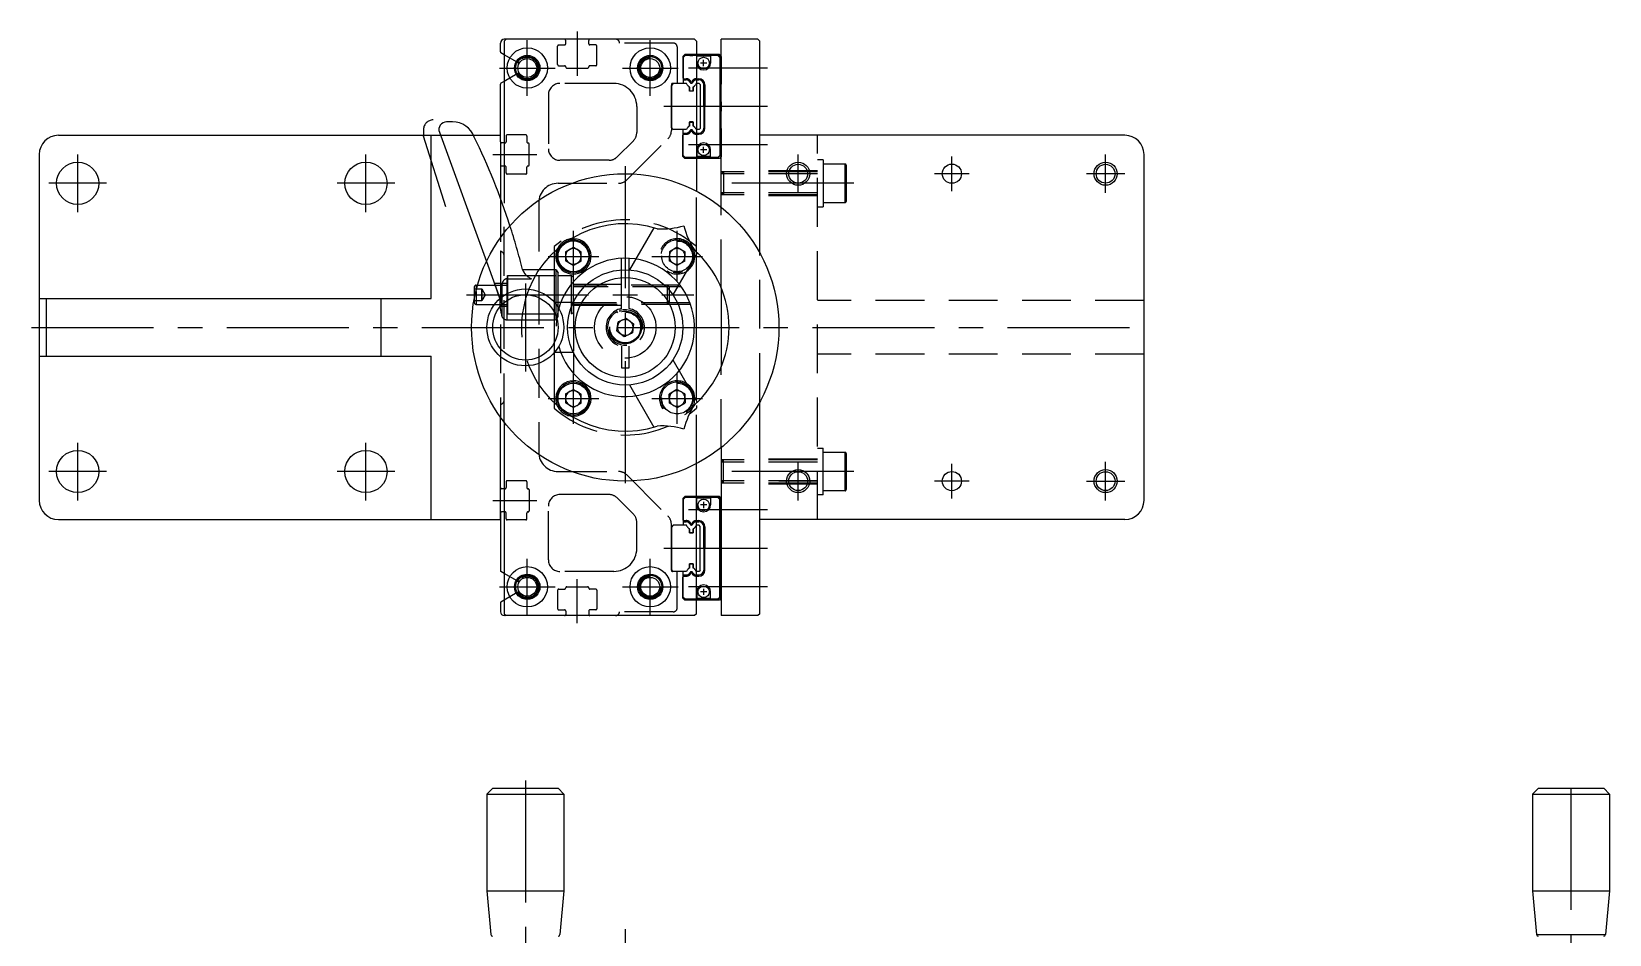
# Model space of a CAD drawing. Extents: x -27 to 476, y -21 to 633.
# Drawn here: x -2 to 408.6, y 398 to 632.9 of the extents above; entities that cross this region are included whole.
import ezdxf

# ---------------------------------------------------------------- set-up
doc = ezdxf.new("R2010")
doc.units = 0
for name, pattern in [('CENTER', [50.8, 31.75, -6.35, 6.35, -6.35]), ('DASHED', [19.05, 12.7, -6.35]), ('PHANTOM', [63.5, 31.75, -6.35, 6.35, -6.35, 6.35, -6.35])]:
    doc.linetypes.add(name, pattern=pattern)
doc.layers.get('0').update_dxf_attribs({"linetype": 'CONTINUOUS'})
doc.layers.add('CENTER', color=1, linetype='CENTER')

msp = doc.modelspace()

# ---------------------------------------------------------------- linework, layer by layer
at = {"color": 7, "linetype": 'CONTINUOUS'}
for p, q in [((120, 627.64), (120, 629.93)), ((121.5, 630.93), (121, 630.93)), ((121.5, 630.93), (121, 630.43)), ((121, 630.43), (121, 588.23)), ((170.5, 630.93), (121.5, 630.93)), ((170.5, 630.93), (171, 630.43)), ((171, 630.43), (171, 591.39)), ((177.5, 587.15), (177.5, 630.93)), ((185.5, 630.93), (177.5, 630.93)), ((187, 630.93), (185.5, 630.93)), ((187.5, 630.43), (187, 630.93)), ((187.5, 575.29), (187.5, 630.43)), ((121, 626.89), (120.15, 627.38)), ((177, 626.93), (171, 626.93)), ((176.7, 626.73), (171, 626.73)), ((171.1, 626.68), (171, 626.68)), ((171.1, 624.73), (171.1, 626.68)), ((174.7, 626.48), (171.1, 626.48)), ((173.7, 624.73), (172.1, 624.73)), ((172.9, 623.93), (172.9, 625.53)), ((174.7, 626.68), (174.7, 624.73)), ((176.6, 626.68), (174.7, 626.68)), ((177.1, 626.18), (176.6, 626.68)), ((177.2, 626.23), (176.7, 626.73)), ((177.5, 626.43), (177, 626.93)), ((177.1, 626.18), (177.1, 600.68)), ((177.2, 626.23), (177.2, 600.63)), ((177.5, 626.43), (177.5, 619.23)), ((171.01, 620.66), (171.01, 620.36)), ((171.01, 620.66), (171.63, 620.66)), ((171.01, 620.36), (171.63, 620.36)), ((171.63, 620.36), (171.63, 620.66)), ((120, 604.23), (120, 619.21)), ((121, 619.96), (120.15, 619.47)), ((171.7, 619.43), (171, 619.43)), ((172, 619.13), (171.7, 619.43)), ((172, 619.13), (172, 607.73)), ((172.93, 613.43), (172.93, 619.06)), ((172.93, 619.06), (173.23, 619.06)), ((173.23, 619.06), (173.23, 613.43)), ((177.25, 618.83), (177.5, 619.23)), ((177.25, 618.83), (177.25, 608.03)), ((173.23, 613.43), (172.93, 613.43)), ((172.93, 613.43), (172.93, 607.8)), ((173.23, 607.8), (173.23, 613.43)), ((177.5, 614.63), (177.25, 615.03)), ((177.5, 612.23), (177.25, 611.83)), ((177.5, 614.63), (177.5, 612.23)), ((107.58, 609.43), (106, 609.43)), ((172, 607.73), (171.7, 607.43)), ((172.93, 607.8), (173.23, 607.8)), ((177.25, 608.03), (177.5, 607.63)), ((5, 605.93), (102, 605.93)), ((102, 563.43), (102, 605.93)), ((102, 605.93), (104.42, 605.93)), ((104.12, 606.74), (116.37, 573.09)), ((113.04, 605.93), (120, 605.93)), ((120, 604.23), (120, 597.63)), ((121, 603.93), (120.3, 603.93)), ((171.7, 607.43), (171, 607.43)), ((171.01, 606.2), (171.01, 606.5)), ((171.01, 606.5), (171.63, 606.5)), ((171.01, 606.2), (171.63, 606.2)), ((171.63, 606.5), (171.63, 606.2)), ((177.5, 607.63), (177.5, 600.43)), ((282.5, 605.93), (187.5, 605.93)), ((0, 600.93), (0, 563.43)), ((171.1, 600.18), (171, 600.18)), ((176.7, 600.13), (171, 600.13)), ((177, 599.93), (171, 599.93)), ((171.1, 602.13), (171.1, 600.18)), ((174.7, 600.38), (171.1, 600.38)), ((173.7, 602.13), (172.1, 602.13)), ((172.9, 601.33), (172.9, 602.93)), ((174.7, 600.18), (174.7, 602.13)), ((176.6, 600.18), (174.7, 600.18)), ((177.1, 600.68), (176.6, 600.18)), ((177.2, 600.63), (176.7, 600.13)), ((177.5, 600.43), (177, 599.93)), ((287.5, 510.93), (287.5, 600.93)), ((120, 597.63), (120, 590.92)), ((121, 597.93), (120.3, 597.93)), ((159.97, 581.87), (153.63, 570.88)), ((134, 575.59), (134, 570.93)), ((136.98, 575.64), (136.94, 573.28)), ((136.98, 575.64), (139.04, 576.79)), ((139.04, 576.79), (141.06, 575.57)), ((141.02, 573.21), (141.06, 575.57)), ((171.23, 575.37), (164.89, 564.38)), ((171, 536.89), (171, 574.97)), ((134.5, 570.93), (130.05, 570.93)), ((134.76, 574.76), (134.41, 574.79)), ((134.76, 574.09), (134.41, 574.07)), ((134.5, 570.93), (135, 570.06)), ((134.5, 562.43), (134.5, 570.93)), ((138.96, 572.07), (136.94, 573.28)), ((138.96, 572.07), (141.02, 573.21)), ((151.5, 570.89), (151.5, 573.9)), ((153.5, 570.89), (153.5, 573.9)), ((113.7, 566.93), (113.7, 565.65)), ((113.7, 566.93), (114.04, 566.93)), ((135, 562.43), (135, 570.06)), ((135, 569.43), (138.5, 569.43)), ((138.5, 562.43), (138.5, 569.43)), ((138.5, 569.43), (139, 568.93)), ((139, 562.47), (139, 568.93)), ((0, 563.43), (0, 548.43)), ((0, 563.43), (1.83, 563.43)), ((1.83, 563.43), (88.98, 563.43)), ((1.83, 563.43), (1.83, 548.43)), ((88.98, 563.43), (102, 563.43)), ((88.98, 548.43), (88.98, 563.43)), ((113.2, 566.43), (113.2, 563.38)), ((177.5, 566.13), (177.5, 545.73)), ((138.98, 562.43), (134.1, 562.43)), ((0, 548.43), (0, 510.93)), ((0, 548.43), (1.83, 548.43)), ((1.83, 548.43), (88.98, 548.43)), ((88.98, 548.43), (102, 548.43)), ((102, 505.93), (102, 548.43)), ((134, 549.31), (134, 536.26)), ((138.98, 549.43), (134.1, 549.43)), ((139, 549.39), (139, 544.03)), ((164.89, 547.47), (171.23, 536.48)), ((136.98, 538.64), (136.94, 536.28)), ((136.98, 538.64), (139.04, 539.79)), ((139.04, 539.79), (141.06, 538.57)), ((141.02, 536.21), (141.06, 538.57)), ((153.63, 540.97), (159.97, 529.98)), ((134.76, 537.76), (134.41, 537.79)), ((134.76, 537.09), (134.41, 537.07)), ((138.96, 535.07), (136.94, 536.28)), ((138.96, 535.07), (141.02, 536.21)), ((187.5, 481.43), (187.5, 536.56)), ((120, 514.23), (120, 532.73)), ((121, 531.39), (121, 481.43)), ((177.5, 524.7), (177.5, 480.93)), ((171, 481.43), (171, 520.46)), ((120, 505.93), (120, 514.23)), ((121, 513.93), (120.3, 513.93)), ((177, 511.93), (171, 511.93)), ((176.7, 511.73), (171, 511.73)), ((171.1, 511.68), (171, 511.68)), ((171.1, 509.73), (171.1, 511.68)), ((174.7, 511.48), (171.1, 511.48)), ((173.7, 509.73), (172.1, 509.73)), ((172.9, 510.53), (172.9, 508.93)), ((176.6, 511.68), (174.7, 511.68)), ((174.7, 511.68), (174.7, 509.73)), ((177.1, 511.18), (176.6, 511.68)), ((177.2, 511.23), (176.7, 511.73)), ((177.5, 511.43), (177, 511.93)), ((177.1, 485.68), (177.1, 511.18)), ((177.2, 485.63), (177.2, 511.23)), ((177.5, 504.23), (177.5, 511.43)), ((5, 505.93), (102, 505.93)), ((102, 505.93), (120, 505.93)), ((120, 507.63), (120, 492.64)), ((121, 507.93), (120.3, 507.93)), ((171.01, 505.66), (171.01, 505.36)), ((171.01, 505.66), (171.63, 505.66)), ((171.01, 505.36), (171.63, 505.36)), ((171.63, 505.36), (171.63, 505.66)), ((187.5, 481.43), (187.5, 509)), ((282.5, 505.93), (187.5, 505.93)), ((171.7, 504.43), (171, 504.43)), ((172, 504.13), (171.7, 504.43)), ((172, 492.73), (172, 504.13)), ((172.93, 504.06), (173.23, 504.06)), ((172.93, 498.43), (172.93, 504.06)), ((173.23, 504.06), (173.23, 498.43)), ((177.25, 503.83), (177.5, 504.23)), ((177.25, 493.03), (177.25, 503.83)), ((172.93, 498.43), (172.93, 492.8)), ((173.23, 498.43), (172.93, 498.43)), ((173.23, 492.8), (173.23, 498.43)), ((177.5, 499.63), (177.25, 500.03)), ((177.5, 497.23), (177.25, 496.83)), ((177.5, 497.23), (177.5, 499.63)), ((172.93, 492.8), (173.23, 492.8)), ((177.25, 493.03), (177.5, 492.63)), ((121, 491.89), (120.15, 492.38)), ((171.7, 492.43), (171, 492.43)), ((171.01, 491.2), (171.01, 491.5)), ((171.01, 491.5), (171.63, 491.5)), ((171.01, 491.2), (171.63, 491.2)), ((171.63, 491.5), (171.63, 491.2)), ((172, 492.73), (171.7, 492.43)), ((177.5, 485.43), (177.5, 492.63)), ((121, 484.96), (120.15, 484.47)), ((171.1, 485.18), (171, 485.18)), ((176.7, 485.13), (171, 485.13)), ((177, 484.93), (171, 484.93)), ((171.1, 487.13), (171.1, 485.18)), ((174.7, 485.38), (171.1, 485.38)), ((173.7, 487.13), (172.1, 487.13)), ((172.9, 487.93), (172.9, 486.33)), ((174.7, 485.18), (174.7, 487.13)), ((176.6, 485.18), (174.7, 485.18)), ((177.1, 485.68), (176.6, 485.18)), ((177.2, 485.63), (176.7, 485.13)), ((177.5, 485.43), (177, 484.93)), ((120, 484.21), (120, 481.93)), ((121, 481.43), (121.5, 480.93)), ((121.5, 480.93), (121, 480.93)), ((170.5, 480.93), (121.5, 480.93)), ((171, 481.43), (170.5, 480.93)), ((187, 480.93), (177.5, 480.93)), ((185.5, 480.93), (177.5, 480.93)), ((187, 480.93), (185.5, 480.93)), ((187.5, 481.43), (187, 480.93)), ((187.5, 481.43), (187, 480.93)), ((118, 436), (116.5, 434.5)), ((118, 436), (135, 436)), ((135, 436), (136.5, 434.5)), ((390.12, 436), (388.62, 434.5)), ((390.12, 436), (407.12, 436)), ((407.12, 436), (408.62, 434.5)), ((116.5, 434.5), (116.5, 409.33)), ((116.5, 434.5), (136.5, 434.5)), ((136.5, 434.5), (136.5, 409.33)), ((388.62, 434.5), (388.62, 409.33)), ((388.62, 434.5), (408.62, 434.5)), ((408.62, 434.5), (408.62, 409.33)), ((116.5, 409.33), (136.5, 409.33)), ((116.5, 409.33), (117.5, 397.96)), ((136.5, 409.33), (135.51, 397.96)), ((388.62, 409.33), (389.61, 397.96)), ((388.62, 409.33), (408.62, 409.33)), ((408.62, 409.33), (407.62, 397.96)), ((389.61, 397.96), (407.62, 397.96))]:
    msp.add_line(p, q, dxfattribs=at)
at = {"color": 3, "linetype": 'DASHED'}
for p, q in [((136.7, 630.93), (121.5, 630.93)), ((134.9, 624.33), (134.9, 629.13)), ((135.2, 629.43), (136.7, 629.43)), ((137, 629.73), (137, 630.63)), ((143, 629.73), (143, 630.63)), ((150, 630.93), (143.3, 630.93)), ((144.8, 629.43), (143.3, 629.43)), ((145.1, 624.33), (145.1, 629.13)), ((165, 629.93), (151, 629.93)), ((166, 628.93), (166, 619.43)), ((124.37, 624.95), (121, 626.89)), ((168, 626.93), (167.5, 626.43)), ((167.5, 626.43), (167.5, 620.93)), ((168.1, 626.73), (167.6, 626.23)), ((168.1, 626.68), (167.6, 626.18)), ((167.6, 626.23), (167.6, 626.18)), ((167.6, 626.18), (167.6, 620.66)), ((171, 626.93), (168, 626.93)), ((169.3, 626.73), (168.1, 626.73)), ((171, 626.68), (168.1, 626.68)), ((169.3, 626.73), (170.1, 626.73)), ((169.3, 626.73), (169.3, 626.68)), ((171, 626.73), (170.1, 626.73)), ((170.1, 626.73), (170.1, 626.68)), ((124.37, 621.91), (121, 619.96)), ((135.2, 624.03), (136.7, 624.03)), ((137.3, 623.43), (142.7, 623.43)), ((144.8, 624.03), (143.3, 624.03)), ((167.5, 620.93), (167.6, 620.71)), ((167.6, 620.66), (167.6, 620.36)), ((167.6, 620.66), (168.39, 620.66)), ((167.6, 620.36), (167.6, 619.43)), ((167.6, 620.36), (168.39, 620.36)), ((168.39, 620.66), (168.39, 620.36)), ((132.5, 616.43), (132.5, 602.43)), ((149.5, 619.43), (135.5, 619.43)), ((165, 619.43), (164.5, 618.93)), ((164.5, 619.13), (164.5, 607.17)), ((164.5, 607.93), (164.5, 618.93)), ((166, 619.43), (164.8, 619.43)), ((168.44, 619.43), (165, 619.43)), ((168.65, 619.06), (168.44, 619.43)), ((169.2, 617.43), (169.2, 618.54)), ((169.2, 618.46), (169.25, 618.44)), ((170.2, 617.43), (169.2, 617.43)), ((169.25, 618.44), (169.25, 617.48)), ((169.25, 617.48), (170.15, 617.48)), ((169.52, 620.01), (169.26, 619.86)), ((169.26, 619.86), (169.35, 619.7)), ((169.61, 619.85), (169.35, 619.7)), ((169.52, 620.01), (169.61, 619.85)), ((169.61, 619.85), (169.62, 619.84)), ((169.61, 619.85), (169.61, 619.85)), ((169.62, 619.84), (169.61, 619.85)), ((169.88, 620.01), (169.79, 619.85)), ((169.79, 619.85), (170.05, 619.7)), ((169.79, 619.85), (169.79, 619.85)), ((169.88, 620.01), (170.14, 619.86)), ((170.05, 619.7), (170.14, 619.86)), ((170.2, 618.46), (170.15, 618.44)), ((170.15, 617.48), (170.15, 618.44)), ((170.2, 618.54), (170.2, 617.43)), ((170.96, 619.43), (170.75, 619.06)), ((171, 619.43), (170.96, 619.43)), ((155.5, 613.43), (155.5, 606.66)), ((165, 607.43), (164.5, 607.93)), ((168.65, 607.8), (168.44, 607.43)), ((170.2, 609.43), (169.2, 609.43)), ((169.2, 609.43), (169.2, 608.32)), ((169.2, 608.39), (169.25, 608.42)), ((169.25, 609.38), (170.15, 609.38)), ((169.25, 608.42), (169.25, 609.38)), ((170.15, 609.38), (170.15, 608.42)), ((170.2, 608.39), (170.15, 608.42)), ((170.2, 608.32), (170.2, 609.43)), ((170.96, 607.43), (170.75, 607.8)), ((104.42, 605.93), (113.04, 605.93)), ((121.2, 603.93), (121, 603.93)), ((121.5, 605.73), (121.5, 604.23)), ((126.6, 606.03), (121.8, 606.03)), ((126.9, 605.73), (126.9, 604.23)), ((127.5, 598.23), (127.5, 603.63)), ((154.62, 604.53), (150.39, 600.31)), ((152.88, 594.31), (163.62, 605.05)), ((168.44, 607.43), (165, 607.43)), ((167.5, 605.93), (167.6, 606.15)), ((167.5, 600.43), (167.5, 605.93)), ((167.6, 606.5), (167.6, 607.43)), ((167.6, 606.5), (168.39, 606.5)), ((167.6, 606.2), (167.6, 606.5)), ((167.6, 600.68), (167.6, 606.2)), ((167.6, 606.2), (168.39, 606.2)), ((168.39, 606.2), (168.39, 606.5)), ((169.26, 607), (169.35, 607.16)), ((169.52, 606.85), (169.26, 607)), ((169.61, 607.01), (169.35, 607.16)), ((169.52, 606.85), (169.61, 607)), ((169.61, 607), (169.62, 607.01)), ((169.61, 607.01), (169.61, 607)), ((169.62, 607.01), (169.61, 607.01)), ((169.79, 607.01), (170.05, 607.16)), ((169.88, 606.85), (169.79, 607.01)), ((169.79, 607.01), (169.79, 607.01)), ((169.88, 606.85), (170.14, 607)), ((170.05, 607.16), (170.14, 607)), ((171, 607.43), (170.96, 607.43)), ((202.5, 505.93), (202.5, 605.93)), ((168, 599.93), (167.5, 600.43)), ((167.6, 600.63), (167.6, 600.68)), ((168.1, 600.18), (167.6, 600.68)), ((168.1, 600.13), (167.6, 600.63)), ((171, 599.93), (168, 599.93)), ((171, 600.18), (168.1, 600.18)), ((169.3, 600.13), (168.1, 600.13)), ((169.3, 600.13), (169.3, 600.18)), ((169.3, 600.13), (170.1, 600.13)), ((170.1, 600.13), (170.1, 600.18)), ((171, 600.13), (170.1, 600.13)), ((204, 599.54), (202.5, 599.54)), ((204, 599.54), (204, 587.34)), ((121.2, 597.93), (121, 597.93)), ((121.5, 596.13), (121.5, 597.63)), ((126.6, 595.83), (121.8, 595.83)), ((126.9, 596.13), (126.9, 597.63)), ((148.27, 599.43), (135.5, 599.43)), ((202.5, 596.43), (177.5, 596.43)), ((177.5, 595.89), (178.04, 596.43)), ((202.5, 595.89), (177.5, 595.89)), ((178.04, 596.43), (178.04, 590.43)), ((202.5, 596.68), (187.5, 596.68)), ((209.7, 598.44), (204, 598.44)), ((209.7, 593.89), (209.7, 598.44)), ((210, 598.14), (210, 593.86)), ((135, 593.43), (150.76, 593.43)), ((171, 577.06), (171, 591.51)), ((209.7, 588.44), (209.7, 593.89)), ((210, 593.86), (210, 588.74)), ((120, 590.92), (120, 575.77)), ((121, 531.27), (121, 588.23)), ((130, 588.43), (130, 523.43)), ((202.5, 590.97), (177.5, 590.97)), ((178.04, 590.43), (177.5, 590.97)), ((202.5, 590.43), (177.5, 590.43)), ((202.5, 590.18), (187.5, 590.18)), ((202.5, 587.34), (204, 587.34)), ((204, 588.44), (209.7, 588.44)), ((177.5, 566.13), (177.5, 587.03)), ((120, 575.77), (120, 532.61)), ((134, 576.95), (134, 575.59)), ((163.98, 575.64), (163.94, 573.28)), ((166.04, 576.79), (163.98, 575.64)), ((166.04, 576.79), (168.06, 575.57)), ((168.02, 573.21), (168.06, 575.57)), ((171, 576.26), (171, 576.95)), ((171, 574.97), (171, 576.95)), ((187.5, 536.56), (187.5, 575.29)), ((116.37, 573.09), (120.38, 562.07)), ((130.05, 570.93), (125.8, 570.93)), ((134, 570.93), (134, 559.93)), ((151.5, 560.83), (151.5, 570.89)), ((153.5, 560.83), (153.5, 570.89)), ((165.96, 572.07), (163.94, 573.28)), ((168.02, 573.21), (165.96, 572.07)), ((170.24, 574.76), (170.59, 574.79)), ((170.24, 574.64), (170.59, 574.67)), ((114.04, 566.93), (121.84, 566.93)), ((118.43, 567.43), (121.84, 567.43)), ((119.88, 563.45), (118.43, 567.42)), ((120.38, 566.78), (120.38, 558.95)), ((121.64, 568.58), (121.64, 557.97)), ((121.64, 568.58), (128.14, 568.58)), ((121.64, 568.58), (128.14, 568.58)), ((121.84, 569.43), (135, 569.43)), ((121.84, 559.43), (121.84, 569.43)), ((121.84, 569.43), (121.84, 559.43)), ((121.84, 561.43), (121.84, 567.43)), ((121.84, 561.93), (121.84, 566.93)), ((139, 567.18), (151.5, 567.18)), ((166.75, 566.93), (139, 566.93)), ((163.51, 566.93), (163.94, 566.49)), ((163.51, 561.93), (163.51, 566.93)), ((113.2, 565.93), (115.2, 565.93)), ((113.2, 565.93), (115.2, 565.93)), ((113.2, 564.43), (115.2, 564.43)), ((113.2, 564.43), (115.2, 564.43)), ((113.2, 563.38), (113.2, 562.93)), ((113.2, 562.93), (115.2, 562.93)), ((113.2, 562.93), (115.2, 562.93)), ((113.2, 562.93), (113.2, 562.43)), ((113.7, 564.43), (113.7, 565.65)), ((113.7, 565.26), (113.7, 561.93)), ((115.2, 565.93), (116.07, 564.43)), ((115.2, 565.93), (115.2, 565.18)), ((115.2, 565.18), (115.2, 565.93)), ((115.2, 565.18), (115.2, 565.93)), ((115.2, 565.18), (115.2, 565.93)), ((115.2, 565.18), (115.2, 564.43)), ((115.2, 565.18), (115.2, 563.68)), ((115.2, 563.68), (115.2, 565.18)), ((115.2, 564.43), (115.2, 565.18)), ((116.07, 564.43), (115.2, 562.93)), ((115.2, 564.43), (115.2, 563.68)), ((115.2, 563.68), (115.2, 564.43)), ((115.2, 563.68), (115.2, 562.93)), ((115.2, 562.93), (115.2, 563.68)), ((115.2, 562.93), (115.2, 563.68)), ((115.2, 563.68), (115.2, 562.93)), ((119.88, 563.45), (119.88, 561.43)), ((120.38, 562.07), (119.88, 563.45)), ((119.88, 563.45), (120.38, 562.07)), ((167.07, 566.49), (139, 566.49)), ((163.94, 566.49), (163.94, 562.36)), ((287.5, 562.93), (202.5, 562.93)), ((113.7, 561.93), (121.84, 561.93)), ((119.88, 561.43), (121.84, 561.43)), ((121.84, 559.43), (138.5, 559.43)), ((134, 559.93), (134, 549.31)), ((134.5, 557.93), (134.5, 562.43)), ((134.5, 557.93), (135, 558.79)), ((135, 558.79), (135, 562.43)), ((138.5, 559.43), (138.5, 562.43)), ((138.5, 559.43), (139, 559.93)), ((139, 562.47), (139, 549.39)), ((139, 562.47), (139, 562.47)), ((139, 559.97), (139, 562.46)), ((169.31, 562.36), (139, 562.36)), ((169.47, 561.93), (139, 561.93)), ((139, 561.68), (151.5, 561.68)), ((150.57, 559.72), (150.42, 560.03)), ((151.19, 559.97), (151.08, 560.3)), ((163.52, 561.93), (163.94, 562.36)), ((121.64, 557.93), (134.5, 557.93)), ((150.32, 555.03), (150.63, 557.36)), ((150.32, 555.03), (152.19, 553.59)), ((152.81, 558.26), (150.63, 557.36)), ((152.19, 553.59), (154.37, 554.49)), ((152.81, 558.26), (154.68, 556.83)), ((154.68, 556.83), (154.37, 554.49)), ((151.5, 551.03), (151.5, 545.43)), ((153.5, 545.43), (153.5, 551.03)), ((287.5, 548.93), (202.5, 548.93)), ((151.5, 545.43), (153.5, 545.43)), ((177.5, 524.58), (177.5, 545.73)), ((165.96, 539.79), (163.94, 538.57)), ((163.98, 536.21), (163.94, 538.57)), ((168.02, 538.64), (165.96, 539.79)), ((168.02, 538.64), (168.06, 536.28)), ((134, 536.26), (134, 534.91)), ((166.04, 535.07), (163.98, 536.21)), ((166.04, 535.07), (168.06, 536.28)), ((170.24, 537.22), (170.59, 537.19)), ((170.24, 537.09), (170.59, 537.07)), ((171, 520.46), (171, 536.89)), ((171, 535.59), (171, 534.91)), ((202.5, 521.68), (187.5, 521.68)), ((202.5, 524.53), (204, 524.53)), ((204, 512.33), (204, 524.53)), ((204, 523.43), (209.7, 523.43)), ((209.7, 513.43), (209.7, 523.43)), ((210, 523.13), (210, 513.73)), ((135, 518.43), (150.76, 518.43)), ((152.88, 517.55), (163.62, 506.81)), ((202.5, 521.43), (177.5, 521.43)), ((178.04, 521.43), (177.5, 520.89)), ((202.5, 520.89), (177.5, 520.89)), ((178.04, 515.43), (178.04, 521.43)), ((121.2, 513.93), (121, 513.93)), ((121.5, 515.73), (121.5, 514.23)), ((126.6, 516.03), (121.8, 516.03)), ((126.9, 515.73), (126.9, 514.23)), ((127.5, 513.63), (127.5, 508.23)), ((202.5, 515.97), (177.5, 515.97)), ((177.5, 515.97), (178.04, 515.43)), ((202.5, 515.43), (177.5, 515.43)), ((202.5, 515.18), (187.5, 515.18)), ((209.7, 513.43), (204, 513.43)), ((132.5, 495.43), (132.5, 509.43)), ((148.27, 512.43), (135.5, 512.43)), ((154.62, 507.32), (150.39, 511.55)), ((168, 511.93), (167.5, 511.43)), ((167.5, 511.43), (167.5, 505.93)), ((168.1, 511.73), (167.6, 511.23)), ((168.1, 511.68), (167.6, 511.18)), ((167.6, 511.23), (167.6, 511.18)), ((167.6, 511.18), (167.6, 505.66)), ((171, 511.93), (168, 511.93)), ((169.3, 511.73), (168.1, 511.73)), ((171, 511.68), (168.1, 511.68)), ((169.3, 511.73), (170.1, 511.73)), ((169.3, 511.73), (169.3, 511.68)), ((171, 511.73), (170.1, 511.73)), ((170.1, 511.73), (170.1, 511.68)), ((204, 512.33), (202.5, 512.33)), ((121.2, 507.93), (121, 507.93)), ((121.5, 506.13), (121.5, 507.63)), ((126.6, 505.83), (121.8, 505.83)), ((126.9, 506.13), (126.9, 507.63)), ((155.5, 498.43), (155.5, 505.2)), ((167.5, 505.93), (167.6, 505.71)), ((167.6, 505.66), (168.39, 505.66)), ((167.6, 505.66), (167.6, 505.36)), ((167.6, 505.36), (167.6, 504.43)), ((167.6, 505.36), (168.39, 505.36)), ((168.39, 505.66), (168.39, 505.36)), ((164.5, 492.73), (164.5, 504.68)), ((165, 504.43), (164.5, 503.93)), ((164.5, 503.93), (164.5, 492.93)), ((168.44, 504.43), (165, 504.43)), ((168.65, 504.06), (168.44, 504.43)), ((169.2, 502.43), (169.2, 503.54)), ((169.2, 503.46), (169.25, 503.44)), ((170.2, 502.43), (169.2, 502.43)), ((169.25, 503.44), (169.25, 502.48)), ((169.25, 502.48), (170.15, 502.48)), ((169.52, 505.01), (169.26, 504.86)), ((169.26, 504.86), (169.35, 504.7)), ((169.61, 504.85), (169.35, 504.7)), ((169.52, 505.01), (169.61, 504.85)), ((169.61, 504.85), (169.62, 504.84)), ((169.61, 504.85), (169.61, 504.85)), ((169.62, 504.84), (169.61, 504.85)), ((169.88, 505.01), (169.79, 504.85)), ((169.79, 504.85), (170.05, 504.7)), ((169.79, 504.85), (169.79, 504.85)), ((169.88, 505.01), (170.14, 504.86)), ((170.05, 504.7), (170.14, 504.86)), ((170.2, 503.46), (170.15, 503.44)), ((170.15, 502.48), (170.15, 503.44)), ((170.2, 503.54), (170.2, 502.43)), ((170.96, 504.43), (170.75, 504.06)), ((171, 504.43), (170.96, 504.43)), ((165, 492.43), (164.5, 492.93)), ((168.65, 492.8), (168.44, 492.43)), ((170.2, 494.43), (169.2, 494.43)), ((169.2, 494.43), (169.2, 493.32)), ((169.2, 493.39), (169.25, 493.42)), ((169.25, 494.38), (170.15, 494.38)), ((169.25, 493.42), (169.25, 494.38)), ((170.15, 494.38), (170.15, 493.42)), ((170.2, 493.39), (170.15, 493.42)), ((170.2, 493.32), (170.2, 494.43)), ((170.96, 492.43), (170.75, 492.8)), ((124.37, 489.95), (121, 491.89)), ((149.5, 492.43), (135.5, 492.43)), ((166, 492.43), (164.8, 492.43)), ((168.44, 492.43), (165, 492.43)), ((166, 482.93), (166, 492.43)), ((167.5, 490.93), (167.6, 491.15)), ((167.5, 485.43), (167.5, 490.93)), ((167.6, 491.5), (167.6, 492.43)), ((167.6, 491.2), (167.6, 491.5)), ((167.6, 491.5), (168.39, 491.5)), ((167.6, 485.68), (167.6, 491.2)), ((167.6, 491.2), (168.39, 491.2)), ((168.39, 491.2), (168.39, 491.5)), ((169.26, 492), (169.35, 492.16)), ((169.52, 491.85), (169.26, 492)), ((169.61, 492.01), (169.35, 492.16)), ((169.52, 491.85), (169.61, 492)), ((169.61, 492), (169.62, 492.01)), ((169.61, 492.01), (169.61, 492)), ((169.62, 492.01), (169.61, 492.01)), ((169.79, 492.01), (170.05, 492.16)), ((169.88, 491.85), (169.79, 492.01)), ((169.79, 492.01), (169.79, 492.01)), ((169.88, 491.85), (170.14, 492)), ((170.05, 492.16), (170.14, 492)), ((171, 492.43), (170.96, 492.43)), ((124.37, 486.91), (121, 484.96)), ((134.9, 487.53), (134.9, 482.73)), ((135.2, 487.83), (136.7, 487.83)), ((137.3, 488.43), (142.7, 488.43)), ((144.8, 487.83), (143.3, 487.83)), ((145.1, 487.53), (145.1, 482.73)), ((168, 484.93), (167.5, 485.43)), ((167.6, 485.63), (167.6, 485.68)), ((168.1, 485.18), (167.6, 485.68)), ((168.1, 485.13), (167.6, 485.63)), ((171, 484.93), (168, 484.93)), ((171, 485.18), (168.1, 485.18)), ((169.3, 485.13), (168.1, 485.13)), ((169.3, 485.13), (169.3, 485.18)), ((169.3, 485.13), (170.1, 485.13)), ((170.1, 485.13), (170.1, 485.18)), ((171, 485.13), (170.1, 485.13)), ((136.7, 480.93), (121.5, 480.93)), ((135.2, 482.43), (136.7, 482.43)), ((137, 482.13), (137, 481.23)), ((143, 482.13), (143, 481.23)), ((144.8, 482.43), (143.3, 482.43)), ((150, 480.93), (143.3, 480.93)), ((165, 481.93), (151, 481.93))]:
    msp.add_line(p, q, dxfattribs=at)
at = {"color": 3, "linetype": 'PHANTOM'}
for p in [(100, 607.43), (105.81, 587.32)]:
    msp.add_line(p, (100, 605.67), dxfattribs=at)
at = {"color": 7, "linetype": 'CONTINUOUS'}
for centre, radius in [((127, 623.43), 5.25), ((159, 623.43), 5.25), ((127, 623.43), 3.3), ((127, 623.43), 2.46), ((159, 623.43), 3.3), ((159, 623.43), 2.46), ((172.9, 624.73), 1.5), ((172.9, 602.13), 1.5), ((10, 593.43), 5.5), ((85, 593.43), 5.5), ((152.5, 555.93), 40), ((197.5, 595.93), 2.46), ((237.5, 595.93), 2.5), ((277.5, 595.93), 2.46), ((139, 574.43), 4), ((152.5, 555.93), 15), ((152.5, 555.93), 13), ((126.5, 555.93), 10), ((126.5, 555.93), 8.5), ((139, 537.43), 4), ((10, 518.43), 5.5), ((85, 518.43), 5.5), ((197.5, 515.93), 2.46), ((237.5, 515.93), 2.5), ((277.5, 515.93), 2.46), ((172.9, 509.73), 1.5), ((127, 488.43), 5.25), ((159, 488.43), 5.25), ((127, 488.43), 3.3), ((127, 488.43), 2.46), ((159, 488.43), 3.3), ((159, 488.43), 2.46), ((172.9, 487.13), 1.5)]:
    msp.add_circle(centre, radius, dxfattribs=at)
at = {"color": 3, "linetype": 'CONTINUOUS'}
for centre in [(127, 623.43), (159, 623.43), (197.5, 595.93), (277.5, 595.93), (197.5, 515.93), (277.5, 515.93), (127, 488.43), (159, 488.43)]:
    msp.add_circle(centre, 3, dxfattribs=at)
at = {"color": 3, "linetype": 'DASHED'}
for centre, radius in [((159, 623.43), 2.75), ((166, 574.43), 4), ((152.5, 555.93), 8), ((152.5, 555.93), 4.25), ((152.5, 555.93), 4), ((166, 537.43), 4), ((159, 488.43), 2.75)]:
    msp.add_circle(centre, radius, dxfattribs=at)
at = {"color": 7, "linetype": 'CONTINUOUS'}
for centre, radius, start, end in [((121, 629.93), 1, 90, 180), ((120.3, 627.64), 0.3, 180, 240), ((172.9, 624.73), 1.8, 180, 0), ((171.01, 619.36), 1.3, 90, 90.2346), ((171.01, 619.36), 1, 90, 90.3049), ((171.63, 619.06), 1.6, 0.0008, 89.9992), ((171.63, 619.06), 1.3, 0, 90), ((120.3, 619.21), 0.3, 120, 180), ((106, 607.43), 2, 90, 200), ((107.58, 603.43), 6, 20, 90), ((171.63, 607.8), 1.6, 270.0008, 359.9992), ((171.63, 607.8), 1.3, 270, 0), ((5, 600.93), 5, 90, 180), ((-48.76, 526.98), 180, 17.9285, 25.8569), ((120.3, 604.23), 0.3, 180, 270), ((171.01, 607.5), 1, 269.6951, 270), ((171.01, 607.5), 1.3, 269.7654, 270), ((172.9, 602.13), 1.8, 0, 180), ((282.5, 600.93), 5, 0, 90), ((120.3, 597.63), 0.3, 90, 180), ((152.5, 555.93), 27, 72.0545, 158.355), ((139, 574.43), 4.6, 155.6427, 96.596), ((162.1, 602.15), 20.57, 266.4435, 286.0069), ((188, 587.46), 20.87, 194.1186, 213.3829), ((139, 574.43), 4.25, 179.0338, 109.4003), ((139, 574.43), 4.25, 142.8384, 179.0338), ((139, 574.43), 2.04, 119.0338, 179.0338), ((139, 574.43), 2.04, 59.0338, 119.0338), ((139, 574.43), 2.04, 359.0338, 59.0338), ((152.5, 555.93), 27, 312.0501, 47.9613), ((152.5, 555.93), 18, 195.9424, 138.3058), ((139, 574.43), 2.04, 179.0338, 239.0338), ((139, 574.43), 2.04, 239.0338, 299.0338), ((139, 574.43), 2.04, 299.0338, 359.0338), ((166, 574.43), 4.6, 301.9231, 358.0769), ((166, 574.43), 4.25, 312.7419, 347.2581), ((113.7, 566.43), 0.5, 90, 180), ((152.5, 555.93), 18, 138.3058, 138.5904), ((152.5, 555.93), 27, 201.645, 287.9696), ((139, 537.43), 4.6, 263.404, 204.3573), ((139, 537.43), 4.25, 250.5997, 179.0338), ((139, 537.43), 2.04, 119.0338, 179.0338), ((139, 537.43), 2.04, 59.0338, 119.0338), ((139, 537.43), 2.04, 359.0338, 59.0338), ((166, 537.43), 4.6, 1.9231, 58.0769), ((166, 537.43), 4.25, 12.7419, 47.2581), ((139, 537.43), 4.25, 179.0338, 217.1616), ((139, 537.43), 2.04, 179.0338, 239.0338), ((139, 537.43), 2.04, 239.0338, 299.0338), ((139, 537.43), 2.04, 299.0338, 359.0338), ((187.85, 524.46), 20.7, 146.5143, 165.9496), ((162.19, 510.66), 19.63, 73.4963, 93.9733), ((120.3, 514.23), 0.3, 180, 270), ((5, 510.93), 5, 180, 270), ((172.9, 509.73), 1.8, 180, 0), ((282.5, 510.93), 5, 270, 0), ((120.3, 507.63), 0.3, 90, 180), ((171.01, 504.36), 1.3, 90, 90.2346), ((171.01, 504.36), 1, 90, 90.3049), ((171.63, 504.06), 1.6, 0.0008, 89.9992), ((171.63, 504.06), 1.3, 0, 90), ((171.63, 492.8), 1.3, 270, 0), ((171.63, 492.8), 1.6, 270.0008, 359.9992), ((120.3, 492.64), 0.3, 180, 240), ((171.01, 492.5), 1, 269.6951, 270), ((171.01, 492.5), 1.3, 269.7654, 270), ((172.9, 487.13), 1.8, 0, 180), ((120.3, 484.21), 0.3, 120, 180), ((121, 481.93), 1, 180, 270), ((117.99, 398), 0.5, 185, 270), ((135.01, 398), 0.5, 270, 355), ((390.11, 398), 0.5, 185, 270), ((407.12, 398), 0.5, 270, 355)]:
    msp.add_arc(centre, radius, start, end, dxfattribs=at)
at = {"color": 3, "linetype": 'DASHED'}
for centre, radius, start, end in [((135.2, 629.13), 0.3, 90, 180), ((136.7, 630.63), 0.3, 0, 90), ((136.7, 629.73), 0.3, 270, 0), ((143.3, 630.63), 0.3, 90, 180), ((143.3, 629.73), 0.3, 180, 270), ((144.8, 629.13), 0.3, 0, 90), ((150, 629.93), 1, 0, 90), ((165, 628.93), 1, 0, 90), ((124.52, 625.2), 0.3, 240, 324.3552), ((127, 623.43), 2.75, 215.6448, 144.3552), ((135.2, 624.33), 0.3, 180, 270), ((144.8, 624.33), 0.3, 270, 0), ((124.52, 621.65), 0.3, 35.6448, 120), ((136.7, 623.73), 0.3, 0, 90), ((137.3, 623.73), 0.3, 180, 270), ((142.7, 623.73), 0.3, 270, 0), ((143.3, 623.73), 0.3, 90, 180), ((168.39, 619.36), 1.3, 30, 90), ((168.39, 619.36), 1, 30, 90), ((171.01, 619.36), 1.3, 90.2346, 150), ((171.01, 619.36), 1, 90.3049, 150), ((135.5, 616.43), 3, 90, 180), ((149.5, 613.43), 6, 0, 90), ((164.8, 619.13), 0.3, 90, 180), ((169.79, 619.72), 1.32, 210, 243.402), ((169.7, 619.9), 0.4, 210, 330), ((169.61, 619.72), 1.32, 296.598, 330), ((169.79, 607.14), 1.32, 116.598, 150), ((169.61, 607.14), 1.32, 30, 63.402), ((121.2, 604.23), 0.3, 270, 0), ((121.8, 605.73), 0.3, 90, 180), ((126.6, 605.73), 0.3, 0, 90), ((127.2, 604.23), 0.3, 180, 270), ((127.2, 603.63), 0.3, 0, 90), ((152.5, 606.66), 3, 315, 0), ((161.5, 607.17), 3, 315, 0), ((168.39, 607.5), 1, 270, 330), ((168.39, 607.5), 1.3, 270, 330), ((169.7, 606.96), 0.4, 30, 150), ((171.01, 607.5), 1.3, 210, 269.7654), ((171.01, 607.5), 1, 210, 269.6951), ((135.5, 602.43), 3, 180, 270), ((148.27, 602.43), 3, 270, 315), ((121.2, 597.63), 0.3, 0, 90), ((121.8, 596.13), 0.3, 180, 270), ((126.6, 596.13), 0.3, 270, 0), ((127.2, 597.63), 0.3, 90, 180), ((127.2, 598.23), 0.3, 270, 0), ((209.7, 598.14), 0.3, 0, 90), ((135, 588.43), 5, 90, 180), ((150.76, 596.43), 3, 270, 315), ((209.7, 588.74), 0.3, 270, 0), ((152.5, 555.93), 28, 48.6456, 131.3544), ((152.5, 555.93), 28, 48.6456, 131.3544), ((-48.76, 526.98), 180, 14.1431, 17.9285), ((139, 574.43), 4.6, 96.596, 155.6427), ((166, 574.43), 4.6, 358.0769, 301.9231), ((119.7, 574.51), 1.3, 0, 76.6576), ((139, 574.43), 4.25, 109.4003, 142.8384), ((166, 574.43), 4.25, 359.0338, 289.4003), ((166, 574.43), 2.04, 119.0338, 179.0338), ((166, 574.43), 2.04, 59.0338, 119.0338), ((166, 574.43), 2.04, 359.0338, 59.0338), ((129.54, 572.33), 4, 200, 249.5), ((129.54, 572.33), 4, 200, 249.5), ((129.54, 572.33), 4, 200.4815, 249.4941), ((166, 574.43), 2.04, 179.0338, 239.0338), ((166, 574.43), 2.04, 239.0338, 299.0338), ((166, 574.43), 2.04, 299.0338, 359.0338), ((166, 574.43), 4.25, 347.2581, 359.0338), ((141.64, 564.43), 21.39, 173.6791, 186.3201), ((141.64, 564.43), 21.39, 173.6791, 186.3201), ((123.03, 566.64), 2.66, 146.9732, 176.9739), ((121.69, 567.54), 1.04, 92.8793, 148.133), ((152.5, 555.93), 18, 138.5904, 195.9424), ((152.5, 555.93), 27, 158.355, 201.645), ((113.7, 562.43), 0.5, 180, 270), ((141.64, 564.43), 21.97, 187.848, 194.5701), ((121.64, 559.23), 1.3, 194.5701, 270), ((152.5, 555.93), 5, 101.537, 78.463), ((152.5, 555.93), 4.6, 116.9483, 107.9483), ((152.5, 555.93), 2.04, 172.4483, 232.4483), ((152.5, 555.93), 2.04, 112.4483, 172.4483), ((152.5, 555.93), 2.04, 52.4483, 112.4483), ((152.5, 555.93), 2.04, 292.4483, 352.4483), ((152.5, 555.93), 2.04, 352.4483, 52.4483), ((152.5, 555.93), 2.04, 232.4483, 292.4483), ((166, 537.43), 4.6, 58.0769, 1.9231), ((166, 537.43), 4.25, 47.2581, 0.9662), ((166, 537.43), 2.04, 120.9662, 180.9662), ((166, 537.43), 2.04, 60.9662, 120.9662), ((166, 537.43), 2.04, 0.9662, 60.9662), ((166, 537.43), 4.25, 0.9662, 12.7419), ((119.7, 537.11), 1.3, 283.3424, 0), ((152.5, 555.93), 28, 228.6456, 311.3544), ((152.5, 555.93), 28, 228.6456, 311.3544), ((139, 537.43), 4.6, 204.3573, 263.404), ((139, 537.43), 4.25, 217.1616, 250.5997), ((166, 537.43), 2.04, 180.9662, 240.9662), ((166, 537.43), 2.04, 240.9662, 300.9662), ((166, 537.43), 2.04, 300.9662, 0.9662), ((135, 523.43), 5, 180, 270), ((209.7, 523.13), 0.3, 0, 90), ((150.76, 515.43), 3, 45, 90), ((121.2, 514.23), 0.3, 270, 0), ((121.8, 515.73), 0.3, 90, 180), ((126.6, 515.73), 0.3, 0, 90), ((127.2, 514.23), 0.3, 180, 270), ((127.2, 513.63), 0.3, 0, 90), ((209.7, 513.73), 0.3, 270, 0), ((135.5, 509.43), 3, 90, 180), ((148.27, 509.43), 3, 45, 90), ((121.2, 507.63), 0.3, 0, 90), ((121.8, 506.13), 0.3, 180, 270), ((126.6, 506.13), 0.3, 270, 0), ((127.2, 507.63), 0.3, 90, 180), ((127.2, 508.23), 0.3, 270, 0), ((152.5, 505.2), 3, 0, 45), ((161.5, 504.68), 3, 0, 45), ((168.39, 504.36), 1.3, 30, 90), ((168.39, 504.36), 1, 30, 90), ((171.01, 504.36), 1.3, 90.2346, 150), ((171.01, 504.36), 1, 90.3049, 150), ((169.79, 504.72), 1.32, 210, 243.402), ((169.7, 504.9), 0.4, 210, 330), ((169.61, 504.72), 1.32, 296.598, 330), ((149.5, 498.43), 6, 270, 0), ((135.5, 495.43), 3, 180, 270), ((169.79, 492.14), 1.32, 116.598, 150), ((169.61, 492.14), 1.32, 30, 63.402), ((124.52, 490.2), 0.3, 240, 324.3552), ((127, 488.43), 2.75, 215.6448, 144.3552), ((164.8, 492.73), 0.3, 180, 270), ((168.39, 492.5), 1, 270, 330), ((168.39, 492.5), 1.3, 270, 330), ((169.7, 491.96), 0.4, 30, 150), ((171.01, 492.5), 1.3, 210, 269.7654), ((171.01, 492.5), 1, 210, 269.6951), ((124.52, 486.65), 0.3, 35.6448, 120), ((135.2, 487.53), 0.3, 90, 180), ((136.7, 488.13), 0.3, 270, 0), ((137.3, 488.13), 0.3, 90, 180), ((142.7, 488.13), 0.3, 0, 90), ((143.3, 488.13), 0.3, 180, 270), ((144.8, 487.53), 0.3, 0, 90), ((135.2, 482.73), 0.3, 180, 270), ((136.7, 482.13), 0.3, 0, 90), ((136.7, 481.23), 0.3, 270, 0), ((143.3, 482.13), 0.3, 90, 180), ((143.3, 481.23), 0.3, 180, 270), ((144.8, 482.73), 0.3, 270, 0), ((150, 481.93), 1, 270, 0), ((165, 482.93), 1, 270, 0)]:
    msp.add_arc(centre, radius, start, end, dxfattribs=at)
at = {"color": 3, "linetype": 'PHANTOM'}
msp.add_arc((102.5, 607.43), 2.5, 90, 180, dxfattribs=at)
at = {"layer": 'CENTER', "color": 1, "linetype": 'CENTER'}
for p, q in [((140, 632.93), (140, 621.43)), ((127, 616.18), (127, 630.68)), ((159, 616.18), (159, 630.68)), ((119.75, 623.43), (134.25, 623.43)), ((151.75, 623.43), (166.25, 623.43)), ((189.5, 623.43), (169, 623.43)), ((189.5, 613.43), (162.5, 613.43)), ((10, 585.93), (10, 600.93)), ((85, 585.93), (85, 600.93)), ((118, 600.93), (129.5, 600.93)), ((189.5, 603.43), (169, 603.43)), ((197.5, 590.93), (197.5, 600.93)), ((237.5, 591.43), (237.5, 600.43)), ((277.5, 590.93), (277.5, 600.93)), ((152.5, 597.93), (152.5, 513.93)), ((202.5, 595.93), (192.5, 595.93)), ((242, 595.93), (233, 595.93)), ((282.5, 595.93), (272.5, 595.93)), ((17.5, 593.43), (2.5, 593.43)), ((92.5, 593.43), (77.5, 593.43)), ((212, 593.43), (175.5, 593.43)), ((139, 567.83), (139, 581.03)), ((166, 567.83), (166, 581.03)), ((132.4, 574.43), (145.6, 574.43)), ((159.4, 574.43), (172.6, 574.43)), ((126.5, 567.4), (126.5, 544.45)), ((111.2, 564.43), (170.37, 564.43)), ((-2, 555.93), (289.5, 555.93)), ((139, 530.83), (139, 544.03)), ((166, 530.83), (166, 544.03)), ((132.4, 537.43), (145.6, 537.43)), ((159.4, 537.43), (172.6, 537.43)), ((10, 510.93), (10, 525.93)), ((85, 510.93), (85, 525.93)), ((17.5, 518.43), (2.5, 518.43)), ((92.5, 518.43), (77.5, 518.43)), ((212, 518.43), (175.5, 518.43)), ((197.5, 510.93), (197.5, 520.93)), ((237.5, 511.43), (237.5, 520.43)), ((277.5, 510.93), (277.5, 520.93)), ((202.5, 515.93), (192.5, 515.93)), ((242, 515.93), (233, 515.93)), ((272.5, 515.93), (282.5, 515.93)), ((118, 510.93), (129.5, 510.93)), ((189.5, 508.43), (169, 508.43)), ((189.5, 498.43), (162.5, 498.43)), ((177.5, 498.43), (164.5, 498.43)), ((127, 481.18), (127, 495.68)), ((159, 481.18), (159, 495.68)), ((140, 478.93), (140, 490.43)), ((119.75, 488.43), (134.25, 488.43)), ((151.75, 488.43), (166.25, 488.43)), ((189.5, 488.43), (169, 488.43)), ((126.5, 438), (126.5, 394)), ((398.62, -2), (398.62, 438)), ((152.5, 399.3), (152.5, -2))]:
    msp.add_line(p, q, dxfattribs=at)

doc.saveas('drawing.dxf')
